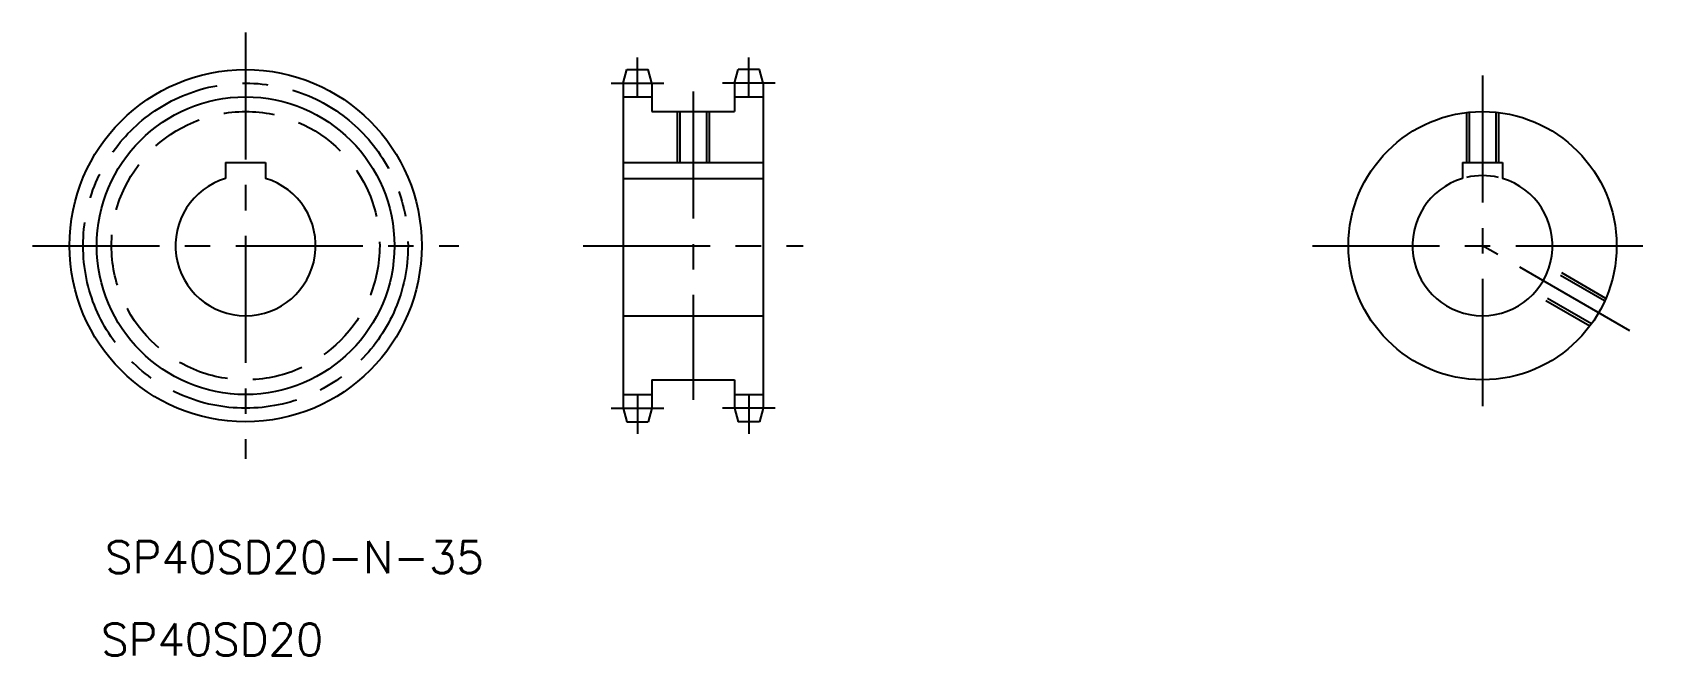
# Model space of a CAD drawing. Extents: x 173 to 578, y 217 to 373.
import ezdxf
from ezdxf.enums import TextEntityAlignment as Align

# ---------------------------------------------------------------- set-up
doc = ezdxf.new("R2010")
doc.units = 0
doc.linetypes.add('CENTER', pattern=[50.8, 31.75, -6.35, 6.35, -6.35])
doc.linetypes.add('DASHED', pattern=[19.05, 12.7, -6.35])
doc.layers.get('0').update_dxf_attribs({"linetype": 'CONTINUOUS'})
doc.layers.add('CENTER', color=1, linetype='CENTER')
doc.styles.get("Standard").update_dxf_attribs({"font": 'txt.shx'})

msp = doc.modelspace()

# ---------------------------------------------------------------- linework, layer by layer
at = {"color": 7, "linetype": 'CONTINUOUS'}
for p, q in [((320.815199, 360.38687), (321.728906, 363.79687)), ((320.815199, 360.38687), (320.815199, 279.20687)), ((321.728906, 363.79687), (327.101492, 363.79687)), ((328.015199, 360.38687), (327.101492, 363.79687)), ((328.015199, 360.38687), (328.015199, 353.29687)), ((348.615199, 360.38687), (349.528906, 363.79687)), ((348.615199, 360.38687), (348.615199, 353.29687)), ((354.901492, 363.79687), (349.528906, 363.79687)), ((355.815199, 360.38687), (354.901492, 363.79687)), ((355.815199, 360.38687), (355.815199, 279.20687)), ((320.815199, 356.97687), (328.015199, 356.97687)), ((348.615199, 356.97687), (355.815199, 356.97687)), ((328.015199, 353.29687), (348.615199, 353.29687)), ((335.015199, 353.29687), (335.015199, 340.59687)), ((341.615199, 353.29687), (341.615199, 340.59687)), ((221.478757, 340.59687), (231.478757, 340.59687)), ((221.478757, 340.59687), (221.478757, 336.567379)), ((231.478757, 340.59687), (231.478757, 336.567379)), ((320.815199, 340.59687), (355.815199, 340.59687)), ((530.525075, 340.59687), (540.525075, 340.59687)), ((530.525075, 340.59687), (530.525075, 336.567379)), ((540.525075, 340.59687), (540.525075, 336.567379)), ((320.815199, 336.56738), (355.815199, 336.56738)), ((320.815199, 302.29687), (355.815199, 302.29687)), ((329.565199, 302.29687), (329.565199, 302.29697)), ((338.315199, 302.29687), (338.315299, 302.29687)), ((328.015199, 286.29687), (348.615199, 286.29687)), ((328.015199, 286.29687), (328.015199, 279.20687)), ((348.615199, 286.29687), (348.615199, 279.20687)), ((320.815199, 282.61687), (328.015199, 282.61687)), ((348.615199, 282.61687), (355.815199, 282.61687)), ((320.815199, 279.20687), (321.728906, 275.79687)), ((321.728906, 275.79687), (327.101492, 275.79687)), ((328.015199, 279.20687), (327.101492, 275.79687)), ((348.615199, 279.20687), (349.528906, 275.79687)), ((354.901492, 275.79687), (349.528906, 275.79687)), ((355.815199, 279.20687), (354.901492, 275.79687))]:
    msp.add_line(p, q, dxfattribs=at)
at = {"color": 3, "linetype": 'CONTINUOUS'}
for p, q in [((334.315199, 353.29687), (334.315199, 340.59687)), ((342.315199, 353.29687), (342.315199, 340.59687))]:
    msp.add_line(p, q, dxfattribs=at)
at = {"color": 3, "linetype": 'DASHED'}
for p, q in [((531.525075, 353.057206), (531.525075, 340.59687)), ((532.225075, 353.133936), (532.225075, 340.59687)), ((538.825075, 353.133936), (538.825075, 340.59687)), ((539.525075, 353.057206), (539.525075, 340.59687)), ((566.045822, 305.98622), (552.058623, 314.061733)), ((566.329372, 306.630803), (552.279312, 314.742609)), ((562.329372, 299.7026), (548.279312, 307.814406)), ((562.745822, 300.270453), (548.758623, 308.345965))]:
    msp.add_line(p, q, dxfattribs=at)
at = {"color": 7, "linetype": 'CONTINUOUS'}
for centre, radius in [((226.478757, 319.79687), 44), ((535.525075, 319.79687), 33.5)]:
    msp.add_circle(centre, radius, dxfattribs=at)
at = {"color": 3, "linetype": 'CONTINUOUS'}
msp.add_circle((226.478757, 319.79687), 37.18, dxfattribs=at)
at = {"color": 3, "linetype": 'DASHED'}
msp.add_circle((226.478757, 319.79687), 33.5, dxfattribs=at)
at = {"color": 7, "linetype": 'CONTINUOUS'}
for centre in [(226.478757, 319.79687), (535.525075, 319.79687)]:
    msp.add_arc(centre, 17.5, 106.60155, 73.39845, dxfattribs=at)
at = {"color": 3, "linetype": 'CONTINUOUS'}
msp.add_arc((535.525075, 319.79687), 17.5, 76.78702, 103.21298, dxfattribs=at)
at = {"layer": 'CENTER', "color": 1, "linetype": 'CENTER'}
for p, q in [((226.478757, 373.062206), (226.478757, 266.531533)), ((324.415199, 357.00687), (324.415199, 366.79687)), ((352.215199, 357.00687), (352.215199, 366.79687)), ((317.815199, 360.38687), (331.015199, 360.38687)), ((358.815199, 360.38687), (345.615199, 360.38687)), ((535.525075, 362.29687), (535.525075, 277.29687)), ((338.315199, 358.29687), (338.315199, 281.29687)), ((173.213421, 319.79687), (279.744094, 319.79687)), ((310.815199, 319.79687), (365.815199, 319.79687)), ((493.025075, 319.79687), (578.025075, 319.79687)), ((572.331155, 298.54687), (535.525075, 319.79687)), ((324.415199, 282.58687), (324.415199, 272.79687)), ((352.215199, 282.58687), (352.215199, 272.79687)), ((317.815199, 279.20687), (331.015199, 279.20687)), ((358.815199, 279.20687), (345.615199, 279.20687))]:
    msp.add_line(p, q, dxfattribs=at)
msp.add_circle((226.478757, 319.79687), 40.59, dxfattribs=at)

# ---------------------------------------------------------------- texts
at = {"color": 7, "linetype": 'CONTINUOUS'}
for s, p in [('SP40SD20-N-35', (238.698717, 235.599764)), ('SP40SD20', (218.155483, 215.017402))]:
    msp.add_text(s, height=8, dxfattribs=at).set_placement(p, align=Align.BOTTOM_CENTER)

doc.saveas('drawing.dxf')
